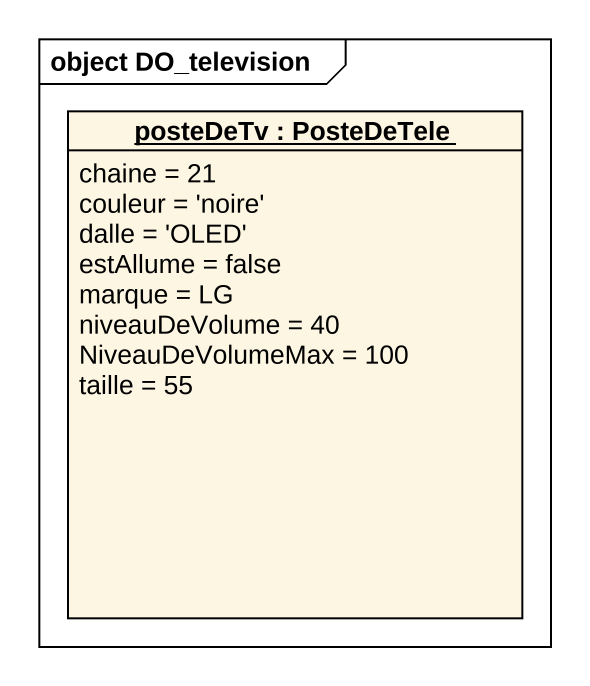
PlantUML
@startuml
mainframe object DO_television
hide circle
hide empty members
object "posteDeTv : PosteDeTele" as posteDeTv {
  chaine = 21
  couleur = 'noire'
  dalle = 'OLED'
  estAllume = false
  marque = LG
  niveauDeVolume = 40
  NiveauDeVolumeMax = 100
  taille = 55
}
@enduml
